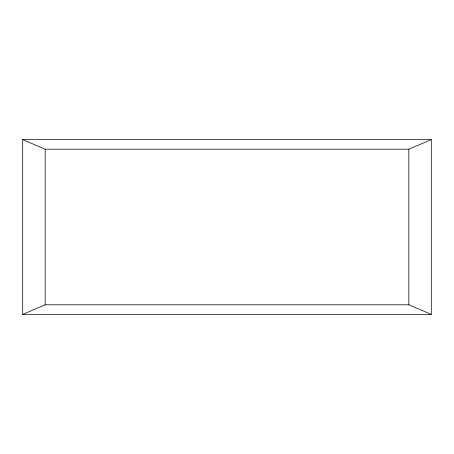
<?xml version="1.0" encoding="UTF-8"?>
<svg xmlns="http://www.w3.org/2000/svg" width="454" height="454" viewBox="0 0 454 454"><rect width="100%" height="100%" fill="white"/><g stroke="black" fill="none" stroke-linecap="round" stroke-linejoin="round"><path stroke-width="0.68" d="M22.7 314.401L45.173 304.787L408.827 304.787L431.3 314.401L431.3 139.599L22.7 139.599L22.7 314.401L431.3 314.401M22.7 139.599L45.173 149.213L408.827 149.213L431.3 139.599M408.827 149.213L408.827 304.787M45.173 149.213L45.173 304.787"/></g></svg>
